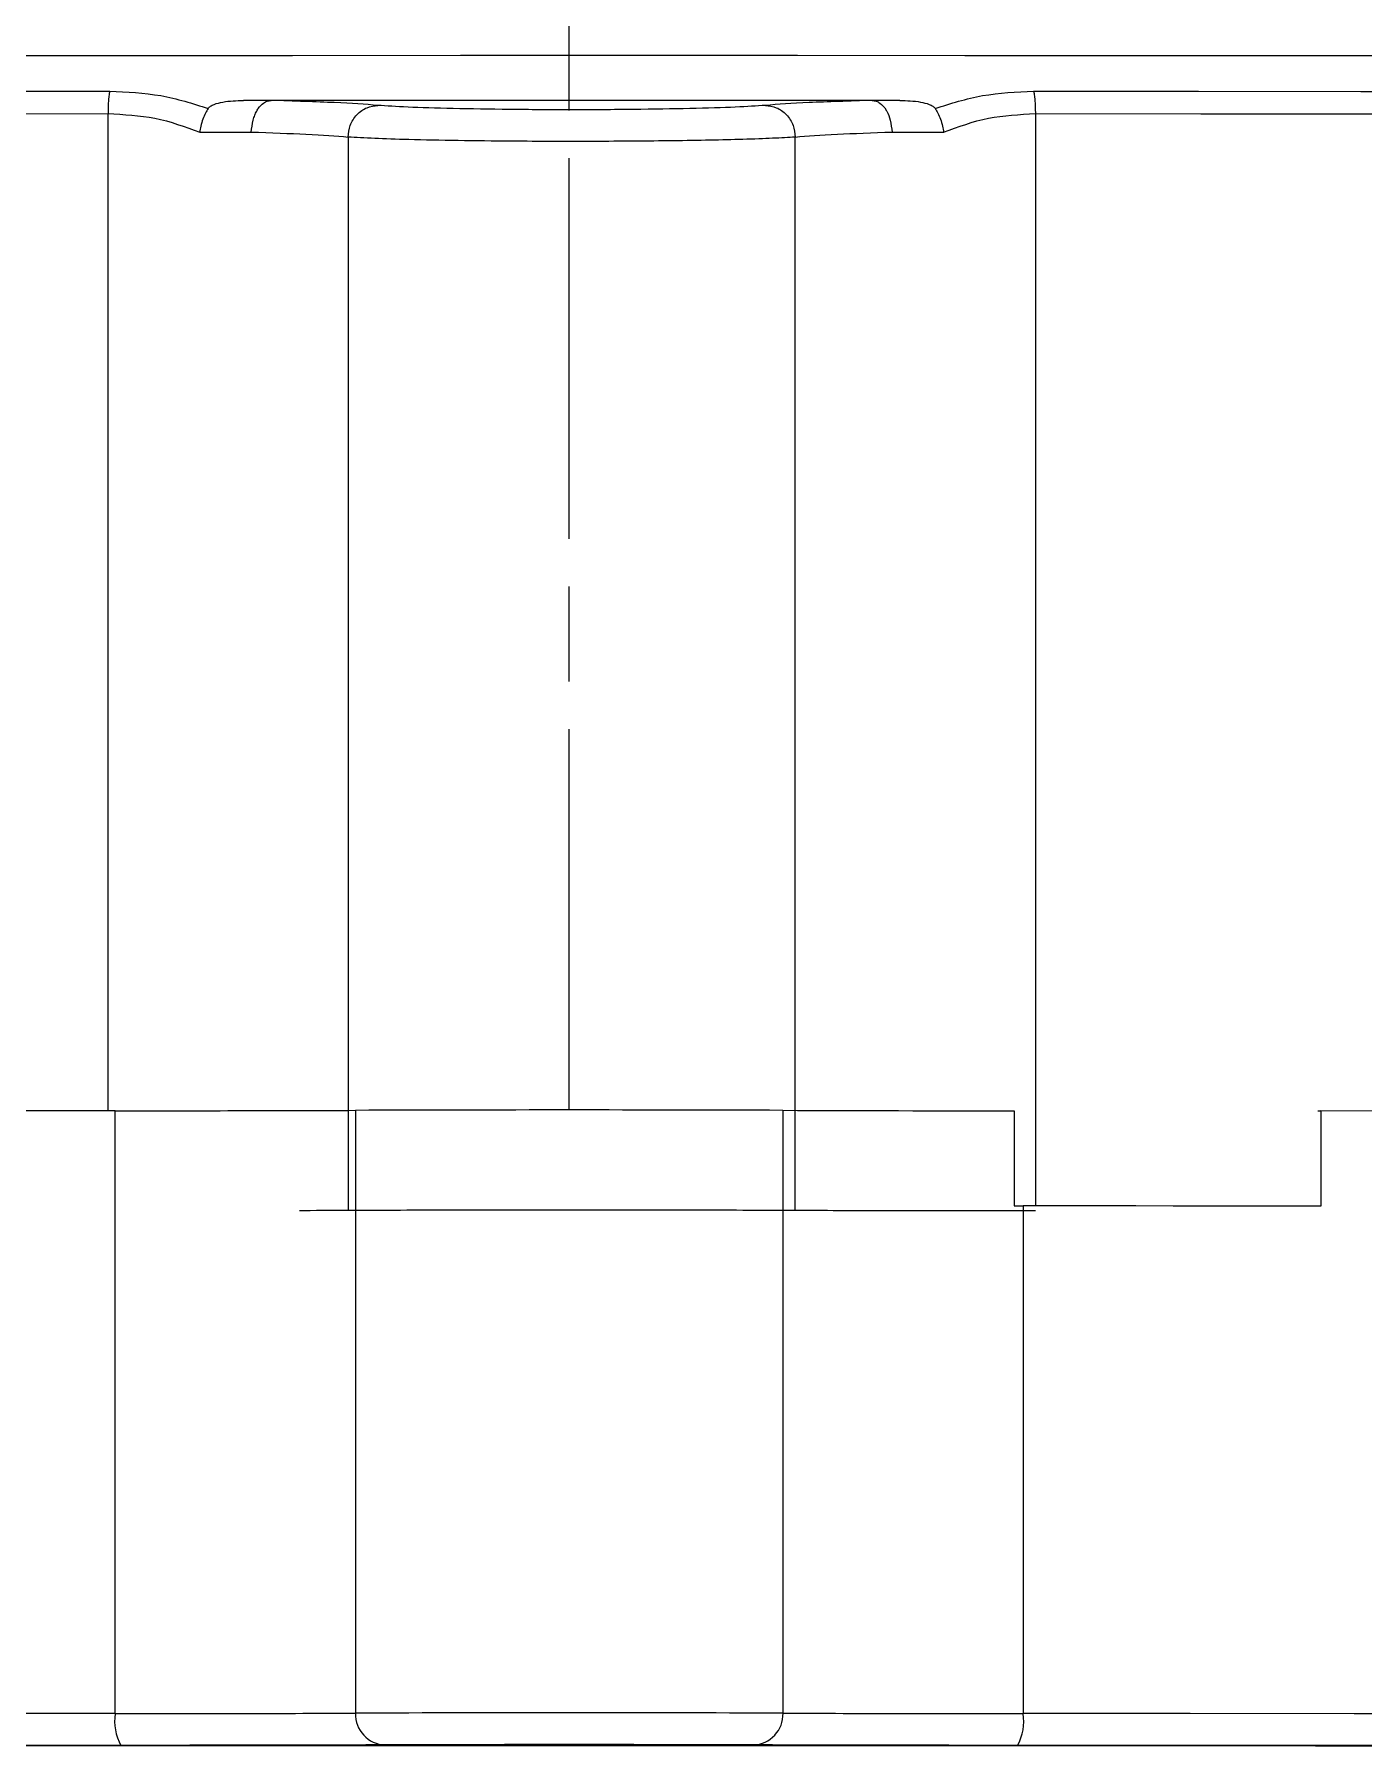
# Model space of a CAD drawing. Header units: millimetres. Extents: x 2028 to 4172, y 863 to 2379.
# Drawn here: x 2870.5 to 2912.4, y 1021.8 to 1075.8 of the extents above; entities that cross this region are included whole.
import ezdxf

# ---------------------------------------------------------------- set-up
doc = ezdxf.new("R2010")
doc.units = ezdxf.units.MM
doc.linetypes.add('AM_ISO08W050', pattern=[18, 12, -1.5, 3, -1.5])
doc.layers.add('AM_7', color=4, linetype='AM_ISO08W050', lineweight=25)

msp = doc.modelspace()

# ---------------------------------------------------------------- linework, layer by layer
at = {"color": 7, "linetype": 'Continuous', "lineweight": 25}
for p, q in [((2872.844, 1041.896), (2872.844, 1073.324)), ((2887.461, 1073.741), (2877.987, 1073.742)), ((2896.935, 1073.742), (2887.461, 1073.741)), ((2902.079, 1073.324), (2902.079, 1038.896)), ((2880.413, 1072.587), (2880.413, 1038.752)), ((2894.509, 1038.752), (2894.509, 1072.587)), ((2873.071, 1022.896), (2873.071, 1041.896)), ((2880.643, 1041.91), (2880.643, 1022.91)), ((2894.124, 1022.91), (2894.124, 1041.91)), ((2901.409, 1041.897), (2901.409, 1038.897)), ((2910.979, 1041.891), (2911.082, 1041.891)), ((2911.082, 1041.891), (2911.082, 1038.891)), ((2901.696, 1038.896), (2901.696, 1022.896))]:
    msp.add_line(p, q, dxfattribs=at)
at = {"color": 7, "linetype": 'Continuous', "lineweight": 25, "flags": 128}
for points in [[(2915.24, 1075.142), (2910.208, 1075.145), (2905.072, 1075.148), (2899.855, 1075.15), (2894.581, 1075.152), (2889.275, 1075.152), (2883.961, 1075.152), (2878.662, 1075.151), (2873.404, 1075.15), (2868.21, 1075.147)], [(2809.096, 1073.894), (2810.243, 1073.905), (2811.736, 1073.916), (2813.568, 1073.927), (2815.729, 1073.937), (2818.21, 1073.948), (2821.002, 1073.957), (2824.089, 1073.967), (2827.46, 1073.975), (2831.1, 1073.984), (2834.99, 1073.991), (2839.116, 1073.999), (2843.457, 1074.005), (2847.995, 1074.011), (2852.709, 1074.017), (2857.578, 1074.021), (2862.581, 1074.025), (2867.695, 1074.028), (2872.897, 1074.031)], [(2902.025, 1074.031), (2907.227, 1074.028), (2912.341, 1074.025), (2917.344, 1074.021), (2922.213, 1074.017), (2926.928, 1074.011), (2931.465, 1074.005), (2935.806, 1073.999), (2939.932, 1073.991), (2943.822, 1073.984), (2947.461, 1073.975), (2950.832, 1073.967), (2953.92, 1073.957), (2956.711, 1073.948), (2959.193, 1073.937), (2961.354, 1073.927), (2963.185, 1073.916), (2964.678, 1073.905), (2965.826, 1073.894)], [(2808.808, 1073.187), (2809.96, 1073.198), (2811.458, 1073.209), (2813.296, 1073.22), (2815.465, 1073.231), (2817.956, 1073.241), (2820.757, 1073.25), (2823.857, 1073.26), (2827.24, 1073.269), (2830.892, 1073.277), (2834.798, 1073.285), (2838.938, 1073.292), (2843.295, 1073.299), (2847.85, 1073.305), (2852.581, 1073.31), (2857.468, 1073.315), (2862.489, 1073.319), (2867.622, 1073.322), (2872.844, 1073.324)], [(2902.079, 1073.324), (2907.3, 1073.322), (2912.433, 1073.319), (2917.454, 1073.315), (2922.341, 1073.31), (2927.073, 1073.305), (2931.627, 1073.299), (2935.984, 1073.292), (2940.124, 1073.285), (2944.03, 1073.277), (2947.682, 1073.269), (2951.065, 1073.26), (2954.165, 1073.25), (2956.966, 1073.241), (2959.457, 1073.231), (2961.626, 1073.22), (2963.464, 1073.209), (2964.962, 1073.198), (2966.114, 1073.187)], [(2873.071, 1041.896), (2867.745, 1041.894), (2862.511, 1041.891), (2857.392, 1041.887), (2852.412, 1041.882), (2847.594, 1041.877), (2842.962, 1041.87), (2838.535, 1041.864), (2834.335, 1041.856), (2830.381, 1041.848), (2826.692, 1041.84), (2823.284, 1041.83), (2820.174, 1041.821), (2817.375, 1041.811), (2814.902, 1041.801), (2812.765, 1041.79), (2810.974, 1041.779)], [(2964.21, 1041.776), (2963.419, 1041.781), (2961.549, 1041.792), (2959.335, 1041.803), (2956.787, 1041.813), (2953.917, 1041.823), (2950.738, 1041.833), (2947.265, 1041.842), (2943.515, 1041.85), (2939.504, 1041.858), (2935.25, 1041.865), (2930.775, 1041.872), (2926.099, 1041.878), (2921.243, 1041.883), (2916.229, 1041.888), (2911.082, 1041.891)], [(2901.409, 1038.897), (2901.445, 1038.897), (2901.481, 1038.896), (2901.516, 1038.896), (2901.552, 1038.896), (2901.588, 1038.896), (2901.624, 1038.896), (2901.66, 1038.896), (2901.696, 1038.896)], [(2911.082, 1038.891), (2909.925, 1038.892), (2908.763, 1038.893), (2907.596, 1038.894), (2906.424, 1038.894), (2905.248, 1038.895), (2904.067, 1038.895), (2902.883, 1038.896), (2901.696, 1038.896)], [(2873.071, 1022.896), (2867.812, 1022.894), (2862.641, 1022.891), (2857.582, 1022.887), (2852.658, 1022.882), (2847.892, 1022.877), (2843.304, 1022.871), (2838.915, 1022.864), (2834.746, 1022.857), (2830.815, 1022.849), (2827.14, 1022.841), (2823.737, 1022.832), (2820.623, 1022.822), (2817.81, 1022.813), (2815.313, 1022.802), (2813.141, 1022.792), (2811.306, 1022.781), (2809.814, 1022.77), (2808.674, 1022.759)], [(2966.093, 1022.759), (2964.952, 1022.77), (2963.461, 1022.781), (2961.626, 1022.792), (2959.454, 1022.802), (2956.956, 1022.813), (2954.144, 1022.822), (2951.03, 1022.832), (2947.627, 1022.841), (2943.952, 1022.849), (2940.021, 1022.857), (2935.852, 1022.864), (2931.463, 1022.871), (2926.875, 1022.877), (2922.108, 1022.882), (2917.184, 1022.887), (2912.126, 1022.891), (2906.955, 1022.894), (2901.696, 1022.896)], [(2915.617, 1021.869), (2910.913, 1021.873), (2906.092, 1021.876), (2901.178, 1021.878), (2896.194, 1021.88), (2891.167, 1021.881), (2886.122, 1021.881), (2881.082, 1021.88), (2876.074, 1021.879), (2871.122, 1021.877), (2866.251, 1021.874)], [(2892.583, 1021.905), (2892.406, 1021.902), (2891.887, 1021.899), (2891.06, 1021.897), (2889.983, 1021.895), (2888.729, 1021.894), (2887.383, 1021.893), (2886.038, 1021.894), (2884.783, 1021.895), (2883.706, 1021.897), (2882.88, 1021.899), (2882.361, 1021.902), (2882.183, 1021.905), (2882.361, 1021.907), (2882.88, 1021.91), (2883.706, 1021.912), (2884.783, 1021.914), (2886.038, 1021.915), (2887.383, 1021.916), (2888.729, 1021.915), (2889.983, 1021.914), (2891.06, 1021.912), (2891.887, 1021.91), (2892.406, 1021.907), (2892.583, 1021.905)]]:
    msp.add_lwpolyline(points, dxfattribs=at)
at = {"color": 7, "linetype": 'Continuous', "lineweight": 25}
for centre, radius, start, end in [((2872.721, 3749.79), 2677.051, 270.064479, 270.099302), ((2902.202, 3750.226), 2677.487, 269.900697, 269.935518), ((2873.51, 2916.982), 1875.085, 269.986579, 270.217963), ((2887.383, -950.393), 1992.314, 89.806162, 90.193839), ((2901.103, 2856.793), 1814.896, 269.779653, 270.009649), ((2874.613, 1022.655), 1.561, 171.0968, 209.1481), ((2873.51, 2897.982), 1875.085, 269.986579, 270.217963), ((2887.383, -969.393), 1992.314, 89.806162, 90.193839), ((2881.613, 1022.879), 0.971, 178.1826, 267.9964), ((2893.154, 1022.879), 0.971, 272.0036, 1.8174), ((2901.257, 2897.982), 1875.085, 269.782038, 270.013422), ((2900.153, 1022.655), 1.561, 330.8519, 8.9032)]:
    msp.add_arc(centre, radius, start, end, dxfattribs=at)
for points in [[(2872.897, 1074.031), (2872.889, 1073.982), (2872.873, 1073.884), (2872.856, 1073.709), (2872.846, 1073.521), (2872.844, 1073.39), (2872.844, 1073.324)], [(2902.025, 1074.031), (2902.033, 1073.982), (2902.049, 1073.884), (2902.066, 1073.709), (2902.077, 1073.521), (2902.078, 1073.39), (2902.079, 1073.324)], [(2894.509, 1038.752), (2894.184, 1038.754), (2893.534, 1038.757), (2891.823, 1038.76), (2889.754, 1038.762), (2887.461, 1038.763), (2885.169, 1038.762), (2883.1, 1038.76), (2881.388, 1038.757), (2880.738, 1038.754), (2880.413, 1038.752)], [(2902.079, 1038.738), (2901.24, 1038.739), (2899.561, 1038.74), (2897.379, 1038.743), (2895.58, 1038.747), (2894.866, 1038.751), (2894.509, 1038.752)]]:
    msp.add_open_spline(points, degree=3, dxfattribs=at)
for points, knots in [([(2872.897, 1074.031), (2873.443, 1074.006), (2874.537, 1073.956), (2875.512, 1073.644), (2875.999, 1073.487)], [0, 0, 0, 0, 0.499348, 1, 1, 1, 1]), ([(2898.923, 1073.487), (2899.411, 1073.644), (2900.385, 1073.956), (2901.479, 1074.006), (2902.025, 1074.031)], [0, 0, 0, 0, 0.5006525, 1, 1, 1, 1]), ([(2872.844, 1073.324), (2873.346, 1073.298), (2874.373, 1073.244), (2875.274, 1072.911), (2875.734, 1072.741)], [0, 0, 0, 0, 0.48849, 1, 1, 1, 1]), ([(2875.999, 1073.487), (2875.97, 1073.439), (2875.909, 1073.34), (2875.831, 1073.148), (2875.768, 1072.944), (2875.744, 1072.803), (2875.734, 1072.741)], [0, 0, 0, 0, 0.239434, 0.497145, 0.777846, 1, 1, 1, 1]), ([(2875.999, 1073.487), (2876.022, 1073.512), (2876.071, 1073.565), (2876.233, 1073.639), (2876.581, 1073.725), (2876.894, 1073.734), (2877.111, 1073.74)], [0, 0, 0, 0, 0.0981068, 0.2156701, 0.4546075, 1, 1, 1, 1]), ([(2877.987, 1073.741), (2877.851, 1073.741), (2877.653, 1073.741), (2877.38, 1073.74), (2877.232, 1073.74), (2877.146, 1073.74), (2877.121, 1073.74), (2877.114, 1073.74), (2877.111, 1073.74)], [0, 0, 0, 0, 0.485398, 0.709453, 0.919202, 0.97572, 0.991889, 1, 1, 1, 1]), ([(2877.361, 1072.743), (2877.376, 1072.87), (2877.398, 1073.058), (2877.456, 1073.233), (2877.499, 1073.341), (2877.532, 1073.412), (2877.617, 1073.543), (2877.725, 1073.649), (2877.862, 1073.727), (2877.944, 1073.736), (2877.987, 1073.741)], [0, 0, 0, 0, 0.244887, 0.361345, 0.377678, 0.492933, 0.536162, 0.741629, 0.867487, 1, 1, 1, 1]), ([(2881.353, 1073.585), (2880.947, 1073.615), (2880.139, 1073.674), (2878.702, 1073.719), (2877.987, 1073.742)], [0, 0, 0, 0, 0.502375, 1, 1, 1, 1]), ([(2880.413, 1072.587), (2880.427, 1072.711), (2880.448, 1072.903), (2880.566, 1073.135), (2880.688, 1073.294), (2880.838, 1073.423), (2881.055, 1073.548), (2881.236, 1073.571), (2881.353, 1073.585)], [0, 0, 0, 0, 0.239617, 0.368463, 0.499999, 0.631535, 0.760382, 1, 1, 1, 1]), ([(2893.569, 1073.585), (2893.287, 1073.566), (2892.724, 1073.526), (2891.238, 1073.481), (2889.443, 1073.452), (2887.455, 1073.442), (2885.468, 1073.452), (2883.677, 1073.481), (2882.196, 1073.526), (2881.634, 1073.566), (2881.353, 1073.585)], [0, 0, 0, 0, 0.125138, 0.250256, 0.375373, 0.50043, 0.625397, 0.750284, 0.875124, 1, 1, 1, 1]), ([(2896.935, 1073.742), (2896.222, 1073.719), (2894.785, 1073.675), (2893.976, 1073.615), (2893.569, 1073.585)], [0, 0, 0, 0, 0.496466, 1, 1, 1, 1]), ([(2893.569, 1073.585), (2893.687, 1073.571), (2893.867, 1073.548), (2894.085, 1073.423), (2894.235, 1073.294), (2894.356, 1073.135), (2894.474, 1072.903), (2894.495, 1072.711), (2894.509, 1072.587)], [0, 0, 0, 0, 0.239618, 0.368465, 0.500002, 0.631538, 0.760384, 1, 1, 1, 1]), ([(2896.935, 1073.741), (2896.978, 1073.736), (2897.061, 1073.727), (2897.21, 1073.642), (2897.318, 1073.529), (2897.374, 1073.437), (2897.374, 1073.436), (2897.376, 1073.433), (2897.383, 1073.421), (2897.435, 1073.327), (2897.519, 1073.109), (2897.547, 1072.87), (2897.561, 1072.743)], [0, 0, 0, 0, 0.13275, 0.258828, 0.507271, 0.507353, 0.507953, 0.509582, 0.515681, 0.539247, 0.754927, 1, 1, 1, 1]), ([(2897.811, 1073.74), (2897.809, 1073.74), (2897.784, 1073.74), (2897.627, 1073.74), (2897.328, 1073.741), (2897.071, 1073.741), (2896.935, 1073.741)], [0, 0, 0, 0, 0.008069, 0.080583, 0.514577, 1, 1, 1, 1]), ([(2897.811, 1073.74), (2898.029, 1073.734), (2898.342, 1073.725), (2898.69, 1073.638), (2898.852, 1073.565), (2898.901, 1073.512), (2898.923, 1073.487)], [0, 0, 0, 0, 0.546902, 0.785535, 0.902249, 1, 1, 1, 1]), ([(2898.923, 1073.487), (2898.952, 1073.439), (2899.013, 1073.34), (2899.092, 1073.148), (2899.154, 1072.944), (2899.178, 1072.803), (2899.188, 1072.741)], [0, 0, 0, 0, 0.239149, 0.497163, 0.778524, 1, 1, 1, 1]), ([(2899.188, 1072.741), (2899.649, 1072.911), (2900.549, 1073.244), (2901.577, 1073.298), (2902.079, 1073.324)], [0, 0, 0, 0, 0.51151, 1, 1, 1, 1]), ([(2877.361, 1072.743), (2877.975, 1072.722), (2879.287, 1072.677), (2880.022, 1072.618), (2880.413, 1072.587)], [0, 0, 0, 0, 0.468316, 1, 1, 1, 1]), ([(2894.509, 1072.587), (2894.9, 1072.618), (2895.635, 1072.677), (2896.947, 1072.722), (2897.561, 1072.743)], [0, 0, 0, 0, 0.531637, 1, 1, 1, 1]), ([(2894.509, 1072.587), (2894.292, 1072.573), (2893.871, 1072.546), (2892.637, 1072.503), (2890.752, 1072.464), (2888.166, 1072.445), (2885.796, 1072.45), (2883.819, 1072.472), (2882.353, 1072.502), (2881.147, 1072.541), (2880.668, 1072.571), (2880.413, 1072.587)], [0, 0, 0, 0, 0.088859, 0.171995, 0.32047, 0.462481, 0.603147, 0.703171, 0.80801, 0.898186, 1, 1, 1, 1]), ([(2880.413, 1038.752), (2880.092, 1038.75), (2879.708, 1038.748), (2878.995, 1038.747), (2878.877, 1038.746)], [0, 0, 0, 0, 0.834947, 1, 1, 1, 1]), ([(2873.25, 1021.894), (2870.754, 1021.893), (2865.716, 1021.891), (2858.339, 1021.886), (2851.097, 1021.879), (2844.118, 1021.87), (2837.515, 1021.86), (2831.422, 1021.848), (2825.929, 1021.835), (2821.117, 1021.821), (2817.055, 1021.806), (2813.786, 1021.79), (2811.247, 1021.774), (2810.184, 1021.764), (2809.658, 1021.758)], [0, 0, 0, 0, 0.079959, 0.161371, 0.244142, 0.328893, 0.414217, 0.5, 0.585778, 0.671102, 0.755858, 0.838624, 0.920039, 1, 1, 1, 1]), ([(2881.579, 1021.909), (2881.188, 1021.907), (2880.393, 1021.904), (2878.403, 1021.899), (2875.99, 1021.896), (2874.153, 1021.895), (2873.25, 1021.894)], [0, 0, 0, 0, 0.245796, 0.5, 0.754204, 1, 1, 1, 1]), ([(2893.187, 1021.909), (2892.923, 1021.91), (2892.382, 1021.913), (2890.964, 1021.916), (2889.248, 1021.917), (2887.383, 1021.918), (2885.519, 1021.917), (2883.803, 1021.916), (2882.385, 1021.913), (2881.844, 1021.91), (2881.579, 1021.909)], [0, 0, 0, 0, 0.122089, 0.25, 0.377911, 0.5, 0.622089, 0.75, 0.877911, 1, 1, 1, 1]), ([(2901.517, 1021.894), (2900.614, 1021.895), (2898.777, 1021.896), (2896.364, 1021.899), (2894.374, 1021.904), (2893.578, 1021.907), (2893.187, 1021.909)], [0, 0, 0, 0, 0.245796, 0.5, 0.754204, 1, 1, 1, 1]), ([(2965.109, 1021.758), (2964.582, 1021.764), (2963.52, 1021.774), (2960.981, 1021.79), (2957.712, 1021.806), (2953.649, 1021.821), (2948.838, 1021.835), (2943.345, 1021.848), (2937.252, 1021.86), (2930.649, 1021.87), (2923.67, 1021.879), (2916.428, 1021.886), (2909.051, 1021.891), (2904.013, 1021.893), (2901.517, 1021.894)], [0, 0, 0, 0, 0.0799588, 0.1613715, 0.2441424, 0.3288926, 0.4142166, 0.5, 0.5857784, 0.6711024, 0.7558576, 0.8386237, 0.9200388, 1, 1, 1, 1])]:
    msp.add_open_spline(points, degree=3, knots=knots, dxfattribs=at)
at = {"layer": 'AM_7'}
msp.add_line((2887.383, 1041.921), (2887.383, 1399.47), dxfattribs=at)

doc.saveas('drawing.dxf')
